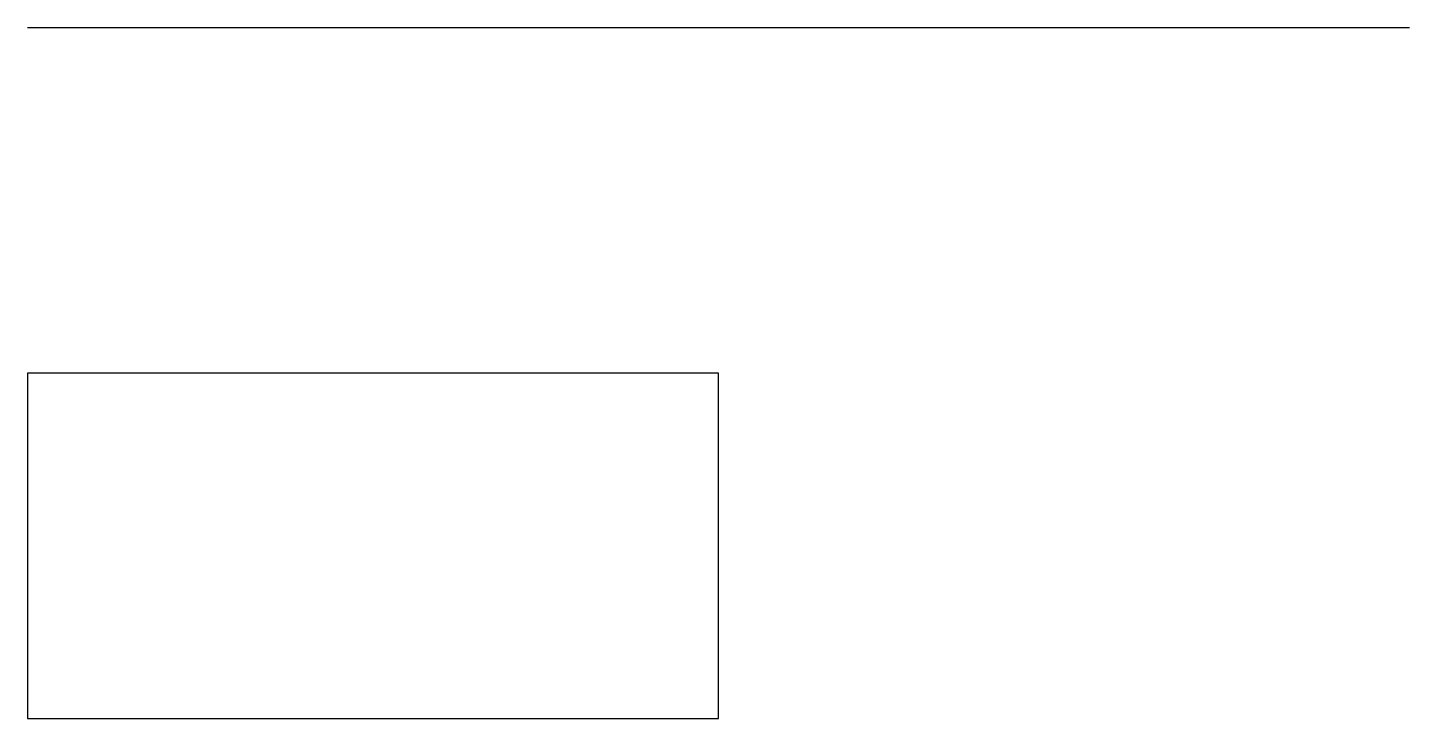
# Model space of a CAD drawing. Header units: millimetres. Extents: x 0 to 200, y 0 to 100.
import ezdxf

# ---------------------------------------------------------------- set-up
doc = ezdxf.new("R2010")
doc.units = ezdxf.units.MM

msp = doc.modelspace()

# ---------------------------------------------------------------- linework, layer by layer
msp.add_lwpolyline([(0, 100), (100, 100), (200, 100)])
msp.add_lwpolyline([(0, 0), (100, 0), (100, 50), (0, 50)], close=True)

doc.saveas('drawing.dxf')
